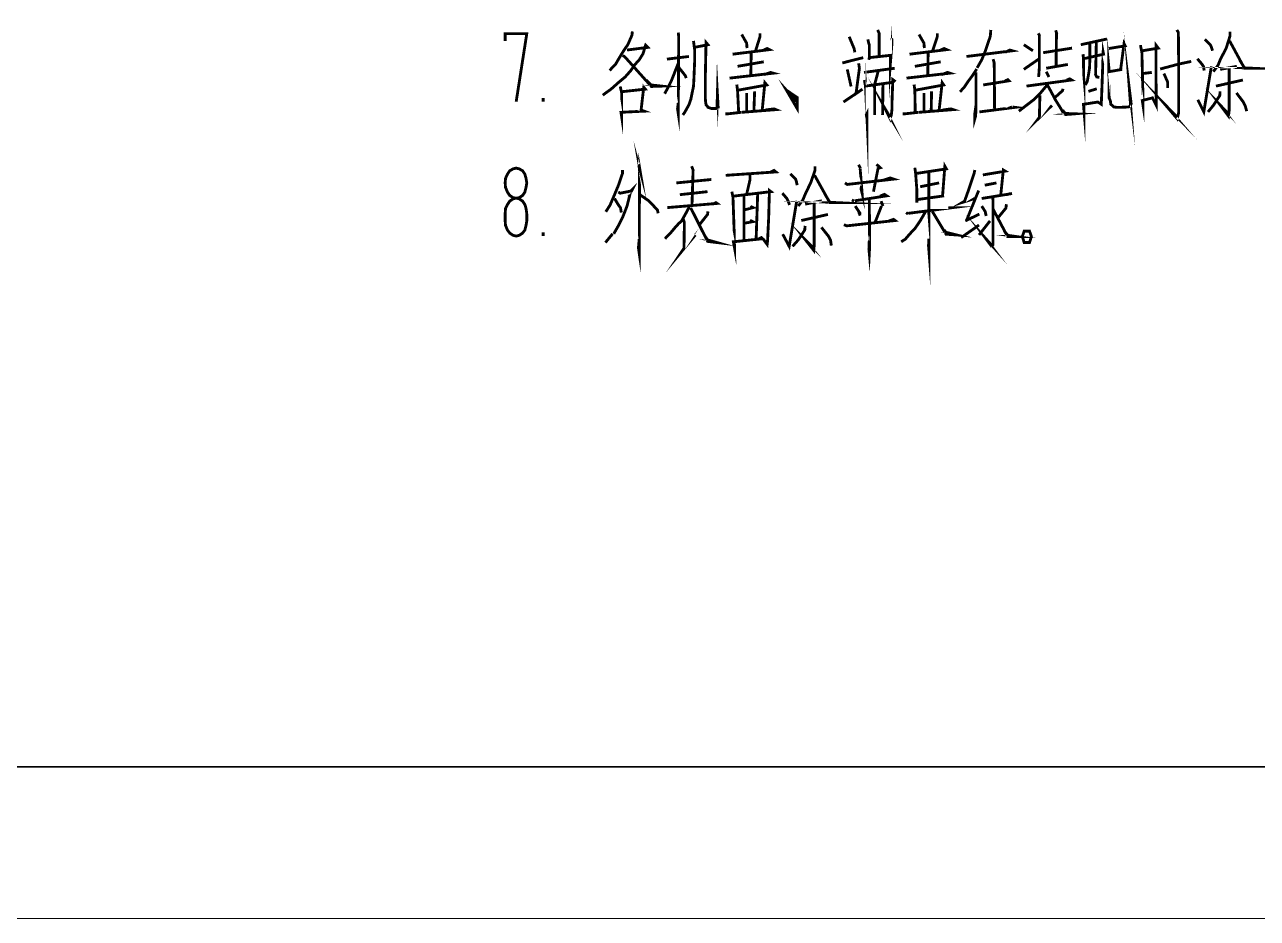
# Model space of a CAD drawing. Header units: millimetres. Extents: x -2378 to 2378, y -1682 to 1682.
# Drawn here: x -913 to -262, y -1682 to -1210 of the extents above; entities that cross this region are included whole.
import ezdxf

# ---------------------------------------------------------------- set-up
doc = ezdxf.new("R2010")
doc.units = ezdxf.units.MM
doc.layers.add('粗实线层', color=7, linetype='Continuous', lineweight=35)
doc.layers.add('细实线层', color=7, linetype='Continuous', lineweight=18)

# ---------------------------------------------------------------- blocks, each defined once
blk = doc.blocks.new('$CAXA_FRAME_13B17AC1$')
at = {"layer": '粗实线层'}
blk.add_line((-574.5, -400.5), (574.5, -400.5), dxfattribs=at)
at = {"layer": '细实线层'}
blk.add_line((-594.5, -420.5), (594.5, -420.5), dxfattribs=at)

msp = doc.modelspace()

# ---------------------------------------------------------------- linework, layer by layer
at = {"layer": '细实线层', "color": 6}
for points in [[(-653.12, -1251.045, 1.5, 1.5, 0), (-647.519, -1215.17, 1.5, 1.5, 0), (-658.936, -1215.17, 1.5, 1.5, 0), (-658.936, -1218.987, 1.5, 1.5, 0)], [(-591.81, -1213.977, 1.5, 1.5, 0), (-592.014, -1215.977, 1.5, 1.5, 0), (-594.218, -1220.987, 1.5, 1.5, 0), (-596.422, -1224.19, 1.5, 1.5, 0), (-598.626, -1227.803, 1.5, 1.5, 0), (-600.625, -1231.211, 1.5, 1.5, 0), (-603.829, -1234.607, 1.5, 1.5, 0)], [(-567.567, -1214.568, 1.5, 1.5, 0), (-567.363, -1216.783, 1.5, 1.5, 0), (-567.567, -1257.452, 1.5, 1.5, 0), (-567.965, -1254.851, 1.5, 1.5, 0), (-567.567, -1251.647, 1.5, 1.5, 0)], [(-534.101, -1215.579, 1.5, 1.5, 0), (-531.499, -1220.18, 1.5, 1.5, 0), (-531.295, -1222.793, 1.5, 1.5, 0)], [(-524.479, -1214.977, 1.5, 1.5, 0), (-524.479, -1216.783, 1.5, 1.5, 0), (-526.887, -1224.588, 1.5, 1.5, 0)], [(-477.392, -1216.783, 1.5, 1.5, 0), (-474.79, -1222.986, 1.5, 1.5, 0), (-474.393, -1224.997, 1.5, 1.5, 0)], [(-466.975, -1228.995, 1.5, 1.5, 0), (-466.77, -1227.803, 1.5, 1.5, 0), (-455.558, -1226.598, 1.5, 1.5, 0), (-455.558, -1229.802, 1.5, 1.5, 0), (-454.751, -1219.385, 1.5, 1.5, 0), (-454.956, -1217.579, 1.5, 1.5, 0)], [(-462.362, -1213.171, 1.5, 1.5, 0), (-461.567, -1214.977, 1.5, 1.5, 0), (-461.567, -1227.201, 1.5, 1.5, 0)], [(-440.529, -1215.579, 1.5, 1.5, 0), (-437.916, -1220.18, 1.5, 1.5, 0), (-437.723, -1222.793, 1.5, 1.5, 0)], [(-430.907, -1214.977, 1.5, 1.5, 0), (-430.907, -1216.783, 1.5, 1.5, 0), (-433.508, -1224.588, 1.5, 1.5, 0)], [(-402.654, -1213.171, 1.5, 1.5, 0), (-402.859, -1215.977, 1.5, 1.5, 0), (-403.052, -1216.977, 1.5, 1.5, 0), (-405.653, -1224.588, 1.5, 1.5, 0), (-407.46, -1228.995, 1.5, 1.5, 0), (-409.868, -1233.21, 1.5, 1.5, 0)], [(-377.605, -1214.977, 1.5, 1.5, 0), (-376.799, -1216.374, 1.5, 1.5, 0)], [(-377.003, -1215.977, 1.5, 1.5, 0), (-377.003, -1232.608, 1.5, 1.5, 0), (-377.401, -1238.015, 1.5, 1.5, 0)], [(-368.393, -1213.375, 1.5, 1.5, 0), (-367.79, -1215.375, 1.5, 1.5, 0)], [(-367.984, -1214.568, 1.5, 1.5, 0), (-368.188, -1232.403, 1.5, 1.5, 0)], [(-328.508, -1252.647, 1.5, 1.5, 0), (-329.519, -1244.434, 1.5, 1.5, 0), (-328.917, -1252.647, 1.5, 1.5, 0)], [(-304.47, -1213.171, 1.5, 1.5, 0), (-303.663, -1214.568, 1.5, 1.5, 0), (-303.47, -1234.812, 1.5, 1.5, 0), (-303.47, -1247.637, 1.5, 1.5, 0), (-303.47, -1256.657, 1.5, 1.5, 0), (-304.265, -1260.065, 1.5, 1.5, 0), (-310.082, -1253.249, 1.5, 1.5, 0), (-304.265, -1259.258, 1.5, 1.5, 0)], [(-276.411, -1214.171, 1.5, 1.5, 0), (-276.411, -1216.374, 1.5, 1.5, 0), (-278.421, -1222.793, 1.5, 1.5, 0), (-281.42, -1228.598, 1.5, 1.5, 0), (-282.829, -1232.006, 1.5, 1.5, 0), (-285.226, -1235.209, 1.5, 1.5, 0)], [(-594.616, -1223.793, 1.5, 1.5, 0), (-583.596, -1222.384, 1.5, 1.5, 0), (-584.801, -1221.191, 1.5, 1.5, 0), (-586.198, -1225.792, 1.5, 1.5, 0), (-588.197, -1228.995, 1.5, 1.5, 0), (-590.412, -1231.404, 1.5, 1.5, 0), (-592.616, -1234.607, 1.5, 1.5, 0), (-595.615, -1238.015, 1.5, 1.5, 0), (-599.228, -1241.026, 1.5, 1.5, 0), (-603.033, -1244.434, 1.5, 1.5, 0), (-605.839, -1246.433, 1.5, 1.5, 0), (-607.441, -1247.637, 1.5, 1.5, 0)], [(-559.547, -1218.987, 1.5, 1.5, 0), (-558.945, -1223.588, 1.5, 1.5, 0), (-558.945, -1230.006, 1.5, 1.5, 0), (-559.15, -1234.812, 1.5, 1.5, 0), (-559.343, -1239.424, 1.5, 1.5, 0), (-559.547, -1243.025, 1.5, 1.5, 0), (-560.354, -1246.831, 1.5, 1.5, 0), (-560.956, -1249.841, 1.5, 1.5, 0), (-561.956, -1252.647, 1.5, 1.5, 0), (-563.16, -1254.851, 1.5, 1.5, 0), (-564.159, -1256.657, 1.5, 1.5, 0), (-565.159, -1258.054, 1.5, 1.5, 0)], [(-558.945, -1222.384, 1.5, 1.5, 0), (-551.936, -1220.987, 1.5, 1.5, 0), (-552.936, -1219.782, 1.5, 1.5, 0), (-553.333, -1239.617, 1.5, 1.5, 0), (-553.333, -1244.229, 1.5, 1.5, 0), (-553.333, -1249.034, 1.5, 1.5, 0), (-553.14, -1251.238, 1.5, 1.5, 0), (-552.936, -1252.647, 1.5, 1.5, 0), (-552.334, -1253.249, 1.5, 1.5, 0), (-551.936, -1254.044, 1.5, 1.5, 0), (-550.13, -1254.646, 1.5, 1.5, 0), (-547.528, -1254.646, 1.5, 1.5, 0), (-546.529, -1254.044, 1.5, 1.5, 0), (-546.926, -1247.035, 1.5, 1.5, 0), (-547.131, -1254.044, 1.5, 1.5, 0), (-547.721, -1254.646, 1.5, 1.5, 0)], [(-538.906, -1225.996, 1.5, 1.5, 0), (-519.469, -1223.588, 1.5, 1.5, 0), (-520.673, -1222.986, 1.5, 1.5, 0), (-522.48, -1223.793, 1.5, 1.5, 0)], [(-467.577, -1218.181, 1.5, 1.5, 0), (-466.77, -1221.191, 1.5, 1.5, 0), (-466.77, -1228.405, 1.5, 1.5, 0)], [(-445.538, -1225.996, 1.5, 1.5, 0), (-425.897, -1223.588, 1.5, 1.5, 0), (-427.294, -1222.986, 1.5, 1.5, 0), (-429.1, -1223.793, 1.5, 1.5, 0)], [(-385.217, -1220.987, 1.5, 1.5, 0), (-380.411, -1224.19, 1.5, 1.5, 0)], [(-375.004, -1225.19, 1.5, 1.5, 0), (-359.77, -1222.793, 1.5, 1.5, 0)], [(-355.158, -1220.987, 1.5, 1.5, 0), (-341.333, -1217.976, 1.5, 1.5, 0)], [(-353.965, -1225.996, 1.5, 1.5, 0), (-353.761, -1228.405, 1.5, 1.5, 0), (-353.556, -1241.628, 1.5, 1.5, 0), (-353.556, -1245.229, 1.5, 1.5, 0), (-353.556, -1254.851, 1.5, 1.5, 0), (-353.761, -1252.442, 1.5, 1.5, 0), (-346.15, -1251.238, 1.5, 1.5, 0), (-344.343, -1252.442, 1.5, 1.5, 0), (-343.946, -1242.23, 1.5, 1.5, 0), (-343.344, -1224.997, 1.5, 1.5, 0), (-343.139, -1225.996, 1.5, 1.5, 0), (-353.761, -1228.405, 1.5, 1.5, 0)], [(-350.353, -1220.18, 1.5, 1.5, 0), (-350.353, -1228.598, 1.5, 1.5, 0), (-350.557, -1233.414, 1.5, 1.5, 0), (-351.159, -1237.22, 1.5, 1.5, 0), (-351.761, -1240.424, 1.5, 1.5, 0), (-352.761, -1242.23, 1.5, 1.5, 0)], [(-346.945, -1219.385, 1.5, 1.5, 0), (-347.354, -1236.811, 1.5, 1.5, 0), (-346.752, -1238.015, 1.5, 1.5, 0), (-345.343, -1238.22, 1.5, 1.5, 0)], [(-333.324, -1234.005, 1.5, 1.5, 0), (-340.14, -1235.209, 1.5, 1.5, 0), (-340.333, -1233.21, 1.5, 1.5, 0), (-340.333, -1236.811, 1.5, 1.5, 0), (-340.14, -1246.831, 1.5, 1.5, 0), (-340.14, -1249.239, 1.5, 1.5, 0), (-339.538, -1250.636, 1.5, 1.5, 0), (-339.334, -1252.442, 1.5, 1.5, 0), (-338.527, -1253.045, 1.5, 1.5, 0), (-337.732, -1253.851, 1.5, 1.5, 0), (-335.926, -1254.044, 1.5, 1.5, 0), (-334.528, -1254.044, 1.5, 1.5, 0), (-329.916, -1253.851, 1.5, 1.5, 0), (-328.917, -1253.045, 1.5, 1.5, 0)], [(-340.333, -1222.986, 1.5, 1.5, 0), (-331.722, -1221.589, 1.5, 1.5, 0), (-332.325, -1220.385, 1.5, 1.5, 0), (-334.119, -1234.005, 1.5, 1.5, 0)], [(-323.702, -1221.191, 1.5, 1.5, 0), (-322.907, -1224.997, 1.5, 1.5, 0), (-322.305, -1250.443, 1.5, 1.5, 0), (-322.305, -1253.045, 1.5, 1.5, 0), (-322.703, -1250.443, 1.5, 1.5, 0), (-317.295, -1249.034, 1.5, 1.5, 0), (-315.285, -1253.045, 1.5, 1.5, 0), (-315.489, -1236.811, 1.5, 1.5, 0), (-315.489, -1221.191, 1.5, 1.5, 0), (-314.285, -1222.793, 1.5, 1.5, 0), (-322.703, -1224.19, 1.5, 1.5, 0)], [(-276.615, -1218.987, 1.5, 1.5, 0), (-268.799, -1233.414, 1.5, 1.5, 0), (-264.392, -1233.414, 1.5, 1.5, 0), (-268.799, -1233.21, 1.5, 1.5, 0), (-271.208, -1229.2, 1.5, 1.5, 0)], [(-289.645, -1218.181, 1.5, 1.5, 0), (-286.839, -1220.987, 1.5, 1.5, 0), (-286.43, -1221.782, 1.5, 1.5, 0), (-285.635, -1224.19, 1.5, 1.5, 0)], [(-596.819, -1226.598, 1.5, 1.5, 0), (-595.411, -1227.803, 1.5, 1.5, 0), (-581.79, -1243.025, 1.5, 1.5, 0), (-576.383, -1242.832, 1.5, 1.5, 0), (-581.995, -1242.23, 1.5, 1.5, 0), (-584.596, -1239.617, 1.5, 1.5, 0)], [(-573.577, -1228.598, 1.5, 1.5, 0), (-561.956, -1227.201, 1.5, 1.5, 0)], [(-522.48, -1230.006, 1.5, 1.5, 0), (-536.305, -1232.403, 1.5, 1.5, 0)], [(-529.091, -1225.19, 1.5, 1.5, 0), (-529.296, -1237.413, 1.5, 1.5, 0)], [(-481.004, -1230.609, 1.5, 1.5, 0), (-469.985, -1227.803, 1.5, 1.5, 0)], [(-467.974, -1260.065, 1.5, 1.5, 0), (-468.372, -1258.054, 1.5, 1.5, 0), (-467.974, -1257.259, 1.5, 1.5, 0), (-467.974, -1260.065, 1.5, 1.5, 0), (-468.781, -1242.832, 1.5, 1.5, 0), (-469.383, -1239.617, 1.5, 1.5, 0)], [(-429.1, -1230.006, 1.5, 1.5, 0), (-442.732, -1232.403, 1.5, 1.5, 0)], [(-435.712, -1225.19, 1.5, 1.5, 0), (-435.916, -1237.413, 1.5, 1.5, 0)], [(-415.48, -1227.201, 1.5, 1.5, 0), (-391.226, -1224.19, 1.5, 1.5, 0), (-392.635, -1223.793, 1.5, 1.5, 0), (-395.043, -1224.997, 1.5, 1.5, 0)], [(-401.45, -1228.598, 1.5, 1.5, 0), (-400.848, -1230.609, 1.5, 1.5, 0), (-400.644, -1255.248, 1.5, 1.5, 0)], [(-385.217, -1234.005, 1.5, 1.5, 0), (-377.401, -1228.598, 1.5, 1.5, 0)], [(-313.285, -1233.812, 1.5, 1.5, 0), (-303.47, -1231.211, 1.5, 1.5, 0), (-296.859, -1229.802, 1.5, 1.5, 0)], [(-293.644, -1228.405, 1.5, 1.5, 0), (-291.247, -1231.211, 1.5, 1.5, 0), (-290.44, -1232.403, 1.5, 1.5, 0), (-290.043, -1234.607, 1.5, 1.5, 0)], [(-567.567, -1230.802, 1.5, 1.5, 0), (-569.169, -1234.812, 1.5, 1.5, 0), (-570.975, -1239.424, 1.5, 1.5, 0), (-572.577, -1242.832, 1.5, 1.5, 0), (-573.77, -1245.036, 1.5, 1.5, 0), (-574.781, -1246.831, 1.5, 1.5, 0)], [(-567.567, -1232.608, 1.5, 1.5, 0), (-563.955, -1237.22, 1.5, 1.5, 0), (-563.353, -1238.617, 1.5, 1.5, 0)], [(-540.508, -1238.617, 1.5, 1.5, 0), (-517.47, -1236.016, 1.5, 1.5, 0), (-518.867, -1235.618, 1.5, 1.5, 0), (-522.275, -1236.811, 1.5, 1.5, 0)], [(-472.382, -1230.802, 1.5, 1.5, 0), (-471.984, -1233.414, 1.5, 1.5, 0), (-473.791, -1246.831, 1.5, 1.5, 0), (-470.383, -1244.434, 1.5, 1.5, 0), (-480.402, -1251.238, 1.5, 1.5, 0)], [(-478.391, -1234.005, 1.5, 1.5, 0), (-476.392, -1243.025, 1.5, 1.5, 0)], [(-469.576, -1235.618, 1.5, 1.5, 0), (-453.354, -1233.414, 1.5, 1.5, 0)], [(-461.965, -1234.607, 1.5, 1.5, 0), (-463.964, -1242.025, 1.5, 1.5, 0), (-463.964, -1258.054, 1.5, 1.5, 0)], [(-447.14, -1238.617, 1.5, 1.5, 0), (-424.295, -1236.016, 1.5, 1.5, 0), (-425.499, -1235.618, 1.5, 1.5, 0), (-428.703, -1236.811, 1.5, 1.5, 0)], [(-410.072, -1233.812, 1.5, 1.5, 0), (-412.276, -1237.22, 1.5, 1.5, 0), (-414.673, -1240.424, 1.5, 1.5, 0), (-416.684, -1243.423, 1.5, 1.5, 0), (-418.888, -1245.831, 1.5, 1.5, 0)], [(-410.47, -1235.618, 1.5, 1.5, 0), (-410.47, -1254.851, 1.5, 1.5, 0), (-410.663, -1258.656, 1.5, 1.5, 0), (-411.072, -1260.065, 1.5, 1.5, 0), (-411.072, -1257.259, 1.5, 1.5, 0), (-410.47, -1253.045, 1.5, 1.5, 0)], [(-373.402, -1233.414, 1.5, 1.5, 0), (-361.974, -1231.404, 1.5, 1.5, 0)], [(-373.402, -1235.209, 1.5, 1.5, 0), (-371.994, -1238.015, 1.5, 1.5, 0)], [(-322.498, -1236.209, 1.5, 1.5, 0), (-317.693, -1235.618, 1.5, 1.5, 0)], [(-311.286, -1236.209, 1.5, 1.5, 0), (-309.275, -1240.821, 1.5, 1.5, 0), (-309.275, -1243.832, 1.5, 1.5, 0)], [(-293.451, -1250.045, 1.5, 1.5, 0), (-290.236, -1256.453, 1.5, 1.5, 0), (-286.237, -1232.403, 1.5, 1.5, 0)], [(-276.82, -1233.414, 1.5, 1.5, 0), (-276.82, -1255.453, 1.5, 1.5, 0), (-277.217, -1258.656, 1.5, 1.5, 0), (-281.42, -1253.045, 1.5, 1.5, 0), (-277.217, -1257.452, 1.5, 1.5, 0), (-276.82, -1255.453, 1.5, 1.5, 0)], [(-272.809, -1232.403, 1.5, 1.5, 0), (-281.625, -1234.005, 1.5, 1.5, 0)], [(-598.217, -1243.025, 1.5, 1.5, 0), (-597.421, -1246.433, 1.5, 1.5, 0), (-597.421, -1259.258, 1.5, 1.5, 0), (-597.819, -1256.657, 1.5, 1.5, 0), (-585.596, -1256.055, 1.5, 1.5, 0), (-587.197, -1255.453, 1.5, 1.5, 0), (-585.8, -1243.423, 1.5, 1.5, 0), (-584.994, -1244.434, 1.5, 1.5, 0), (-597.626, -1245.831, 1.5, 1.5, 0)], [(-536.702, -1242.025, 1.5, 1.5, 0), (-536.305, -1245.036, 1.5, 1.5, 0), (-535.703, -1256.657, 1.5, 1.5, 0)], [(-536.305, -1245.036, 1.5, 1.5, 0), (-520.878, -1242.23, 1.5, 1.5, 0), (-521.877, -1241.026, 1.5, 1.5, 0), (-523.275, -1255.453, 1.5, 1.5, 0)], [(-505.042, -1251.045, 1.5, 1.5, 0), (-510.461, -1245.036, 1.5, 1.5, 0), (-504.849, -1254.646, 1.5, 1.5, 0), (-504.849, -1248.841, 1.5, 1.5, 0), (-510.461, -1245.036, 1.5, 1.5, 0)], [(-468.781, -1242.832, 1.5, 1.5, 0), (-454.354, -1240.821, 1.5, 1.5, 0), (-453.547, -1240.026, 1.5, 1.5, 0), (-454.354, -1239.424, 1.5, 1.5, 0), (-454.751, -1250.443, 1.5, 1.5, 0), (-454.751, -1254.646, 1.5, 1.5, 0), (-455.149, -1258.054, 1.5, 1.5, 0), (-455.751, -1260.065, 1.5, 1.5, 0), (-458.159, -1255.248, 1.5, 1.5, 0), (-455.751, -1259.258, 1.5, 1.5, 0)], [(-459.761, -1258.054, 1.5, 1.5, 0), (-459.557, -1241.628, 1.5, 1.5, 0)], [(-443.13, -1242.025, 1.5, 1.5, 0), (-442.732, -1245.036, 1.5, 1.5, 0), (-442.528, -1256.657, 1.5, 1.5, 0)], [(-442.732, -1245.036, 1.5, 1.5, 0), (-427.499, -1242.23, 1.5, 1.5, 0), (-428.305, -1241.026, 1.5, 1.5, 0), (-429.907, -1255.453, 1.5, 1.5, 0)], [(-406.664, -1242.23, 1.5, 1.5, 0), (-393.032, -1240.026, 1.5, 1.5, 0), (-393.634, -1239.424, 1.5, 1.5, 0), (-395.043, -1240.026, 1.5, 1.5, 0)], [(-372.8, -1241.026, 1.5, 1.5, 0), (-373.402, -1242.832, 1.5, 1.5, 0), (-376.401, -1246.433, 1.5, 1.5, 0), (-380.014, -1250.045, 1.5, 1.5, 0), (-384.217, -1253.249, 1.5, 1.5, 0), (-387.829, -1256.055, 1.5, 1.5, 0)], [(-383.819, -1242.832, 1.5, 1.5, 0), (-359.975, -1239.617, 1.5, 1.5, 0), (-360.974, -1239.015, 1.5, 1.5, 0), (-362.576, -1239.617, 1.5, 1.5, 0)], [(-372.8, -1242.23, 1.5, 1.5, 0), (-370.789, -1245.831, 1.5, 1.5, 0), (-368.586, -1250.045, 1.5, 1.5, 0), (-366.189, -1253.851, 1.5, 1.5, 0), (-364.178, -1257.259, 1.5, 1.5, 0), (-363.178, -1257.85, 1.5, 1.5, 0), (-358.373, -1257.452, 1.5, 1.5, 0), (-363.383, -1257.259, 1.5, 1.5, 0), (-364.78, -1255.453, 1.5, 1.5, 0)], [(-269.606, -1239.617, 1.5, 1.5, 0), (-283.829, -1242.832, 1.5, 1.5, 0)], [(-638.897, -1251.045, 1.5, 1.5, 0), (-638.897, -1249.034, 1.5, 1.5, 0)], [(-531.499, -1246.433, 1.5, 1.5, 0), (-531.499, -1256.453, 1.5, 1.5, 0)], [(-527.285, -1245.638, 1.5, 1.5, 0), (-527.694, -1256.453, 1.5, 1.5, 0)], [(-437.916, -1246.433, 1.5, 1.5, 0), (-437.916, -1256.453, 1.5, 1.5, 0)], [(-433.917, -1245.638, 1.5, 1.5, 0), (-434.11, -1256.453, 1.5, 1.5, 0)], [(-376.799, -1247.637, 1.5, 1.5, 0), (-376.799, -1249.841, 1.5, 1.5, 0), (-377.003, -1259.258, 1.5, 1.5, 0), (-377.605, -1260.065, 1.5, 1.5, 0), (-370.392, -1253.045, 1.5, 1.5, 0)], [(-364.576, -1244.229, 1.5, 1.5, 0), (-364.78, -1245.229, 1.5, 1.5, 0), (-368.995, -1249.034, 1.5, 1.5, 0)], [(-346.752, -1244.229, 1.5, 1.5, 0), (-351.159, -1245.638, 1.5, 1.5, 0)], [(-281.625, -1245.638, 1.5, 1.5, 0), (-281.829, -1247.842, 1.5, 1.5, 0), (-285.226, -1253.045, 1.5, 1.5, 0), (-288.032, -1256.453, 1.5, 1.5, 0)], [(-273.014, -1246.433, 1.5, 1.5, 0), (-269.401, -1251.238, 1.5, 1.5, 0), (-268.402, -1253.249, 1.5, 1.5, 0), (-267.595, -1256.055, 1.5, 1.5, 0)], [(-534.101, -1256.657, 1.5, 1.5, 0), (-516.061, -1255.248, 1.5, 1.5, 0), (-517.072, -1254.851, 1.5, 1.5, 0), (-521.673, -1255.453, 1.5, 1.5, 0)], [(-440.529, -1256.657, 1.5, 1.5, 0), (-422.489, -1255.248, 1.5, 1.5, 0), (-423.693, -1254.851, 1.5, 1.5, 0), (-428.101, -1255.453, 1.5, 1.5, 0)], [(-408.664, -1256.453, 1.5, 1.5, 0), (-389.829, -1254.044, 1.5, 1.5, 0), (-391.226, -1253.851, 1.5, 1.5, 0)], [(-391.431, -1253.851, 1.5, 1.5, 0), (-393.634, -1254.646, 1.5, 1.5, 0)], [(-542.712, -1257.452, 1.5, 1.5, 0), (-541.314, -1257.452, 1.5, 1.5, 0), (-534.305, -1256.657, 1.5, 1.5, 0)], [(-449.139, -1257.452, 1.5, 1.5, 0), (-447.935, -1257.452, 1.5, 1.5, 0), (-440.722, -1256.657, 1.5, 1.5, 0)], [(-588.606, -1284.103, 1.5, 1.5, 0), (-587.8, -1287.113, 1.5, 1.5, 0), (-588.004, -1285.909, 1.5, 1.5, 0), (-588.197, -1330.997, 1.5, 1.5, 0), (-588.606, -1328.191, 1.5, 1.5, 0), (-588.197, -1323.579, 1.5, 1.5, 0)], [(-647.519, -1293.918, 1.5, 1.5, 0), (-647.917, -1291.521, 1.5, 1.5, 0), (-648.519, -1289.317, 1.5, 1.5, 0), (-649.723, -1287.511, 1.5, 1.5, 0), (-651.518, -1286.511, 1.5, 1.5, 0), (-653.12, -1286.113, 1.5, 1.5, 0), (-654.733, -1286.511, 1.5, 1.5, 0), (-656.528, -1287.511, 1.5, 1.5, 0), (-657.732, -1289.317, 1.5, 1.5, 0), (-658.731, -1291.521, 1.5, 1.5, 0), (-658.936, -1293.918, 1.5, 1.5, 0), (-658.731, -1296.326, 1.5, 1.5, 0), (-657.732, -1298.734, 1.5, 1.5, 0), (-656.528, -1300.541, 1.5, 1.5, 0), (-654.733, -1301.733, 1.5, 1.5, 0), (-653.12, -1301.938, 1.5, 1.5, 0), (-651.518, -1301.733, 1.5, 1.5, 0), (-649.723, -1300.541, 1.5, 1.5, 0), (-648.519, -1298.734, 1.5, 1.5, 0), (-647.917, -1296.326, 1.5, 1.5, 0), (-647.519, -1293.918, 1.5, 1.5, 0)], [(-597.024, -1287.113, 1.5, 1.5, 0), (-597.024, -1288.919, 1.5, 1.5, 0), (-599.228, -1295.326, 1.5, 1.5, 0), (-601.227, -1300.132, 1.5, 1.5, 0), (-603.635, -1305.744, 1.5, 1.5, 0), (-605.839, -1309.152, 1.5, 1.5, 0)], [(-560.547, -1285.102, 1.5, 1.5, 0), (-559.752, -1287.113, 1.5, 1.5, 0), (-560.354, -1306.141, 1.5, 1.5, 0)], [(-542.519, -1289.919, 1.5, 1.5, 0), (-516.061, -1288.113, 1.5, 1.5, 0), (-517.072, -1287.306, 1.5, 1.5, 0), (-519.469, -1288.51, 1.5, 1.5, 0)], [(-495.431, -1285.102, 1.5, 1.5, 0), (-495.431, -1287.306, 1.5, 1.5, 0), (-497.635, -1293.725, 1.5, 1.5, 0), (-500.441, -1299.53, 1.5, 1.5, 0), (-501.838, -1302.938, 1.5, 1.5, 0), (-504.247, -1306.141, 1.5, 1.5, 0)], [(-472.382, -1284.307, 1.5, 1.5, 0), (-471.382, -1286.307, 1.5, 1.5, 0)], [(-471.587, -1286.511, 1.5, 1.5, 0), (-470.576, -1299.337, 1.5, 1.5, 0), (-471.178, -1296.928, 1.5, 1.5, 0), (-470.78, -1295.326, 1.5, 1.5, 0)], [(-462.965, -1284.103, 1.5, 1.5, 0), (-460.965, -1285.909, 1.5, 1.5, 0), (-462.169, -1286.307, 1.5, 1.5, 0), (-464.566, -1298.53, 1.5, 1.5, 0)], [(-442.732, -1285.909, 1.5, 1.5, 0), (-442.323, -1288.919, 1.5, 1.5, 0), (-441.721, -1296.928, 1.5, 1.5, 0), (-441.721, -1304.346, 1.5, 1.5, 0), (-441.721, -1302.745, 1.5, 1.5, 0), (-427.294, -1300.734, 1.5, 1.5, 0)], [(-428.101, -1300.734, 1.5, 1.5, 0), (-426.897, -1285.102, 1.5, 1.5, 0), (-426.101, -1286.511, 1.5, 1.5, 0), (-441.926, -1288.919, 1.5, 1.5, 0)], [(-435.314, -1288.113, 1.5, 1.5, 0), (-435.314, -1329.588, 1.5, 1.5, 0), (-435.519, -1326.987, 1.5, 1.5, 0), (-435.314, -1323.374, 1.5, 1.5, 0)], [(-411.072, -1287.113, 1.5, 1.5, 0), (-411.47, -1288.919, 1.5, 1.5, 0), (-414.276, -1297.326, 1.5, 1.5, 0), (-416.479, -1303.54, 1.5, 1.5, 0), (-417.479, -1304.142, 1.5, 1.5, 0), (-411.072, -1302.142, 1.5, 1.5, 0)], [(-406.857, -1289.715, 1.5, 1.5, 0), (-395.043, -1287.715, 1.5, 1.5, 0), (-396.043, -1287.113, 1.5, 1.5, 0), (-397.44, -1300.734, 1.5, 1.5, 0)], [(-599.228, -1298.734, 1.5, 1.5, 0), (-598.217, -1299.337, 1.5, 1.5, 0), (-592.207, -1298.132, 1.5, 1.5, 0), (-591.81, -1297.326, 1.5, 1.5, 0), (-592.616, -1298.132, 1.5, 1.5, 0), (-594.616, -1306.141, 1.5, 1.5, 0), (-596.819, -1311.753, 1.5, 1.5, 0), (-599.228, -1316.57, 1.5, 1.5, 0), (-601.625, -1320.773, 1.5, 1.5, 0)], [(-568.567, -1293.918, 1.5, 1.5, 0), (-550.13, -1292.123, 1.5, 1.5, 0)], [(-529.693, -1289.715, 1.5, 1.5, 0), (-529.693, -1292.123, 1.5, 1.5, 0), (-531.499, -1299.939, 1.5, 1.5, 0)], [(-495.625, -1289.919, 1.5, 1.5, 0), (-487.616, -1304.346, 1.5, 1.5, 0), (-483.401, -1304.346, 1.5, 1.5, 0), (-487.616, -1304.142, 1.5, 1.5, 0), (-490.013, -1300.132, 1.5, 1.5, 0)], [(-508.45, -1289.113, 1.5, 1.5, 0), (-505.644, -1291.918, 1.5, 1.5, 0), (-505.246, -1293.123, 1.5, 1.5, 0), (-504.849, -1295.122, 1.5, 1.5, 0)], [(-479.596, -1293.918, 1.5, 1.5, 0), (-478.391, -1294.724, 1.5, 1.5, 0), (-466.373, -1293.327, 1.5, 1.5, 0), (-453.945, -1291.918, 1.5, 1.5, 0), (-455.751, -1291.316, 1.5, 1.5, 0), (-459.557, -1292.521, 1.5, 1.5, 0)], [(-429.907, -1293.918, 1.5, 1.5, 0), (-439.926, -1295.929, 1.5, 1.5, 0)], [(-399.644, -1293.918, 1.5, 1.5, 0), (-405.858, -1295.122, 1.5, 1.5, 0)], [(-587.8, -1300.132, 1.5, 1.5, 0), (-583.199, -1303.347, 1.5, 1.5, 0), (-578.587, -1308.152, 1.5, 1.5, 0), (-578.189, -1309.958, 1.5, 1.5, 0)], [(-566.761, -1300.132, 1.5, 1.5, 0), (-552.129, -1298.53, 1.5, 1.5, 0)], [(-539.315, -1298.53, 1.5, 1.5, 0), (-538.713, -1301.336, 1.5, 1.5, 0), (-538.111, -1318.773, 1.5, 1.5, 0), (-537.906, -1328.191, 1.5, 1.5, 0), (-538.509, -1324.987, 1.5, 1.5, 0), (-523.082, -1323.374, 1.5, 1.5, 0), (-523.684, -1322.772, 1.5, 1.5, 0), (-525.285, -1323.579, 1.5, 1.5, 0)], [(-522.877, -1323.374, 1.5, 1.5, 0), (-520.673, -1326.385, 1.5, 1.5, 0), (-520.48, -1324.783, 1.5, 1.5, 0), (-519.878, -1312.56, 1.5, 1.5, 0), (-519.469, -1297.928, 1.5, 1.5, 0), (-518.674, -1298.53, 1.5, 1.5, 0), (-530.488, -1299.939, 1.5, 1.5, 0), (-538.713, -1300.938, 1.5, 1.5, 0)], [(-532.897, -1300.734, 1.5, 1.5, 0), (-532.897, -1323.976, 1.5, 1.5, 0)], [(-525.683, -1299.939, 1.5, 1.5, 0), (-526.49, -1323.579, 1.5, 1.5, 0)], [(-512.665, -1299.337, 1.5, 1.5, 0), (-510.256, -1302.142, 1.5, 1.5, 0), (-509.654, -1303.347, 1.5, 1.5, 0), (-508.848, -1305.55, 1.5, 1.5, 0)], [(-474.393, -1303.347, 1.5, 1.5, 0), (-457.557, -1300.734, 1.5, 1.5, 0), (-458.761, -1299.939, 1.5, 1.5, 0), (-461.158, -1300.938, 1.5, 1.5, 0)], [(-409.061, -1297.928, 1.5, 1.5, 0), (-415.48, -1313.764, 1.5, 1.5, 0)], [(-407.46, -1302.142, 1.5, 1.5, 0), (-391.431, -1299.53, 1.5, 1.5, 0)], [(-401.655, -1301.733, 1.5, 1.5, 0), (-401.45, -1303.347, 1.5, 1.5, 0), (-401.45, -1324.987, 1.5, 1.5, 0), (-401.655, -1327.384, 1.5, 1.5, 0)], [(-392.237, -1299.53, 1.5, 1.5, 0), (-394.441, -1300.132, 1.5, 1.5, 0)], [(-647.519, -1310.151, 1.5, 1.5, 0), (-647.917, -1307.345, 1.5, 1.5, 0), (-648.519, -1305.346, 1.5, 1.5, 0), (-649.723, -1303.54, 1.5, 1.5, 0), (-651.518, -1302.336, 1.5, 1.5, 0), (-653.12, -1301.938, 1.5, 1.5, 0), (-654.733, -1302.336, 1.5, 1.5, 0), (-656.528, -1303.54, 1.5, 1.5, 0), (-657.732, -1305.346, 1.5, 1.5, 0), (-658.731, -1307.345, 1.5, 1.5, 0), (-658.936, -1310.151, 1.5, 1.5, 0)], [(-601.227, -1302.142, 1.5, 1.5, 0), (-599.421, -1305.141, 1.5, 1.5, 0), (-598.024, -1307.152, 1.5, 1.5, 0), (-597.626, -1309.549, 1.5, 1.5, 0)], [(-561.751, -1306.55, 1.5, 1.5, 0), (-563.353, -1309.549, 1.5, 1.5, 0), (-565.364, -1313.162, 1.5, 1.5, 0), (-565.761, -1313.957, 1.5, 1.5, 0), (-567.363, -1315.365, 1.5, 1.5, 0), (-569.169, -1317.365, 1.5, 1.5, 0), (-571.373, -1319.978, 1.5, 1.5, 0), (-572.975, -1321.579, 1.5, 1.5, 0), (-574.577, -1323.374, 1.5, 1.5, 0)], [(-573.372, -1306.948, 1.5, 1.5, 0), (-547.131, -1304.744, 1.5, 1.5, 0), (-547.721, -1304.346, 1.5, 1.5, 0), (-549.335, -1305.141, 1.5, 1.5, 0)], [(-560.956, -1307.152, 1.5, 1.5, 0), (-552.129, -1324.783, 1.5, 1.5, 0), (-547.131, -1325.385, 1.5, 1.5, 0), (-552.129, -1323.976, 1.5, 1.5, 0), (-553.333, -1322.181, 1.5, 1.5, 0)], [(-532.704, -1308.152, 1.5, 1.5, 0), (-528.091, -1306.948, 1.5, 1.5, 0), (-528.887, -1306.55, 1.5, 1.5, 0), (-529.489, -1307.152, 1.5, 1.5, 0)], [(-512.46, -1320.977, 1.5, 1.5, 0), (-509.052, -1327.384, 1.5, 1.5, 0), (-505.042, -1303.347, 1.5, 1.5, 0)], [(-495.829, -1304.346, 1.5, 1.5, 0), (-495.829, -1326.385, 1.5, 1.5, 0), (-496.033, -1329.588, 1.5, 1.5, 0), (-500.441, -1323.976, 1.5, 1.5, 0), (-496.033, -1328.384, 1.5, 1.5, 0), (-495.829, -1326.385, 1.5, 1.5, 0)], [(-491.819, -1303.347, 1.5, 1.5, 0), (-500.634, -1305.141, 1.5, 1.5, 0)], [(-475.994, -1302.938, 1.5, 1.5, 0), (-474.79, -1303.54, 1.5, 1.5, 0)], [(-474.188, -1306.141, 1.5, 1.5, 0), (-471.382, -1310.356, 1.5, 1.5, 0)], [(-466.77, -1302.745, 1.5, 1.5, 0), (-466.577, -1327.384, 1.5, 1.5, 0), (-466.77, -1330.997, 1.5, 1.5, 0), (-466.975, -1328.793, 1.5, 1.5, 0), (-466.77, -1324.181, 1.5, 1.5, 0)], [(-460.363, -1306.141, 1.5, 1.5, 0), (-463.567, -1314.366, 1.5, 1.5, 0)], [(-460.568, -1303.54, 1.5, 1.5, 0), (-459.557, -1306.141, 1.5, 1.5, 0)], [(-446.14, -1309.958, 1.5, 1.5, 0), (-422.693, -1306.948, 1.5, 1.5, 0), (-423.693, -1306.948, 1.5, 1.5, 0), (-425.09, -1307.152, 1.5, 1.5, 0)], [(-407.46, -1306.141, 1.5, 1.5, 0), (-405.653, -1308.947, 1.5, 1.5, 0), (-405.063, -1311.355, 1.5, 1.5, 0)], [(-401.45, -1307.754, 1.5, 1.5, 0), (-393.839, -1322.181, 1.5, 1.5, 0), (-389.431, -1322.181, 1.5, 1.5, 0), (-393.634, -1321.579, 1.5, 1.5, 0), (-395.645, -1319.171, 1.5, 1.5, 0)], [(-394.441, -1305.141, 1.5, 1.5, 0), (-394.634, -1307.152, 1.5, 1.5, 0), (-399.042, -1312.56, 1.5, 1.5, 0)], [(-658.936, -1313.957, 1.5, 1.5, 0), (-658.936, -1310.151, 1.5, 1.5, 0)], [(-658.936, -1313.957, 1.5, 1.5, 0), (-658.731, -1316.365, 1.5, 1.5, 0), (-657.732, -1318.773, 1.5, 1.5, 0), (-656.528, -1320.375, 1.5, 1.5, 0), (-654.733, -1321.579, 1.5, 1.5, 0), (-653.12, -1321.977, 1.5, 1.5, 0), (-651.518, -1321.579, 1.5, 1.5, 0), (-649.723, -1320.375, 1.5, 1.5, 0), (-648.519, -1318.773, 1.5, 1.5, 0), (-647.917, -1316.365, 1.5, 1.5, 0), (-647.519, -1313.957, 1.5, 1.5, 0)], [(-647.519, -1310.151, 1.5, 1.5, 0), (-647.519, -1313.957, 1.5, 1.5, 0)], [(-564.955, -1312.957, 1.5, 1.5, 0), (-564.353, -1314.763, 1.5, 1.5, 0), (-564.557, -1328.384, 1.5, 1.5, 0), (-565.364, -1329.588, 1.5, 1.5, 0), (-558.548, -1321.375, 1.5, 1.5, 0)], [(-551.936, -1308.947, 1.5, 1.5, 0), (-552.129, -1310.56, 1.5, 1.5, 0), (-556.548, -1316.161, 1.5, 1.5, 0)], [(-532.499, -1315.161, 1.5, 1.5, 0), (-528.285, -1314.366, 1.5, 1.5, 0), (-529.091, -1313.957, 1.5, 1.5, 0), (-529.693, -1314.763, 1.5, 1.5, 0)], [(-488.615, -1310.56, 1.5, 1.5, 0), (-502.645, -1313.764, 1.5, 1.5, 0)], [(-480.198, -1315.968, 1.5, 1.5, 0), (-478.596, -1316.57, 1.5, 1.5, 0), (-453.149, -1313.764, 1.5, 1.5, 0), (-453.945, -1313.162, 1.5, 1.5, 0), (-456.353, -1313.957, 1.5, 1.5, 0)], [(-471.587, -1311.151, 1.5, 1.5, 0), (-472.382, -1309.152, 1.5, 1.5, 0)], [(-437.121, -1309.152, 1.5, 1.5, 0), (-439.926, -1313.957, 1.5, 1.5, 0), (-442.528, -1317.774, 1.5, 1.5, 0), (-445.334, -1320.773, 1.5, 1.5, 0), (-447.742, -1323.579, 1.5, 1.5, 0), (-449.946, -1324.987, 1.5, 1.5, 0)], [(-447.333, -1309.549, 1.5, 1.5, 0), (-446.333, -1310.356, 1.5, 1.5, 0)], [(-433.508, -1308.947, 1.5, 1.5, 0), (-426.294, -1320.977, 1.5, 1.5, 0), (-420.683, -1321.375, 1.5, 1.5, 0), (-426.294, -1319.978, 1.5, 1.5, 0), (-427.294, -1318.773, 1.5, 1.5, 0)], [(-416.082, -1313.957, 1.5, 1.5, 0), (-408.664, -1310.356, 1.5, 1.5, 0)], [(-402.052, -1327.589, 1.5, 1.5, 0), (-405.063, -1323.579, 1.5, 1.5, 0), (-401.655, -1327.384, 1.5, 1.5, 0)], [(-408.868, -1321.375, 1.5, 1.5, 0), (-403.052, -1313.957, 1.5, 1.5, 0)], [(-638.897, -1321.977, 1.5, 1.5, 0), (-638.897, -1319.978, 1.5, 1.5, 0)], [(-602.227, -1320.773, 1.5, 1.5, 0), (-605.033, -1324.181, 1.5, 1.5, 0), (-606.032, -1325.385, 1.5, 1.5, 0)], [(-500.634, -1316.57, 1.5, 1.5, 0), (-500.839, -1318.773, 1.5, 1.5, 0), (-504.247, -1323.976, 1.5, 1.5, 0), (-507.246, -1327.384, 1.5, 1.5, 0)], [(-492.023, -1317.365, 1.5, 1.5, 0), (-488.218, -1322.181, 1.5, 1.5, 0), (-487.207, -1324.181, 1.5, 1.5, 0), (-486.809, -1326.987, 1.5, 1.5, 0)], [(-418.286, -1322.772, 1.5, 1.5, 0), (-408.868, -1316.161, 1.5, 1.5, 0)], [(-382.218, -1319.376, 1.5, 1.5, 0), (-381.218, -1322.181, 1.5, 1.5, 0), (-382.218, -1325.385, 1.5, 1.5, 0), (-385.024, -1325.385, 1.5, 1.5, 0), (-386.023, -1322.181, 1.5, 1.5, 0), (-385.024, -1319.376, 1.5, 1.5, 0), (-382.218, -1319.376, 1.5, 1.5, 0)]]:
    msp.add_lwpolyline(points, format="xyseb", dxfattribs=at)

# ---------------------------------------------------------------- block references
at = {"layer": '粗实线层', "xscale": 4, "yscale": 4, "zscale": 4}
msp.add_blockref('$CAXA_FRAME_13B17AC1$', (0, 0), dxfattribs=at)

doc.saveas('drawing.dxf')
